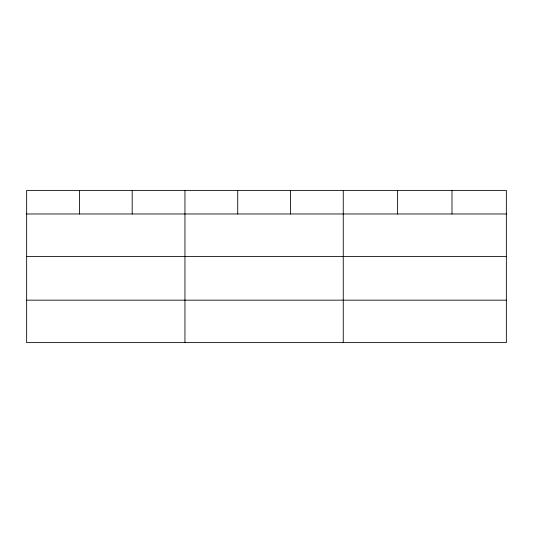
<?xml version="1.0" encoding="UTF-8"?>
<svg xmlns="http://www.w3.org/2000/svg" width="533" height="533" viewBox="0 0 533 533"><rect width="100%" height="100%" fill="white"/><g stroke="black" fill="none" stroke-linecap="round" stroke-linejoin="round"><path stroke-width="0.8" d="M506.35 256.426L506.35 190.388L26.65 190.388L26.65 342.612L506.35 342.612L506.35 256.426L26.65 256.426M26.65 213.98L506.35 213.98M26.65 300.166L506.35 300.166M451.984 190.388L451.984 213.98M397.618 190.388L397.618 213.98M343.252 190.388L343.252 342.612M290.485 190.388L290.485 213.98M237.718 190.388L237.718 213.98M184.951 190.388L184.951 342.612M132.184 190.388L132.184 213.98M79.417 190.388L79.417 213.98"/></g></svg>
